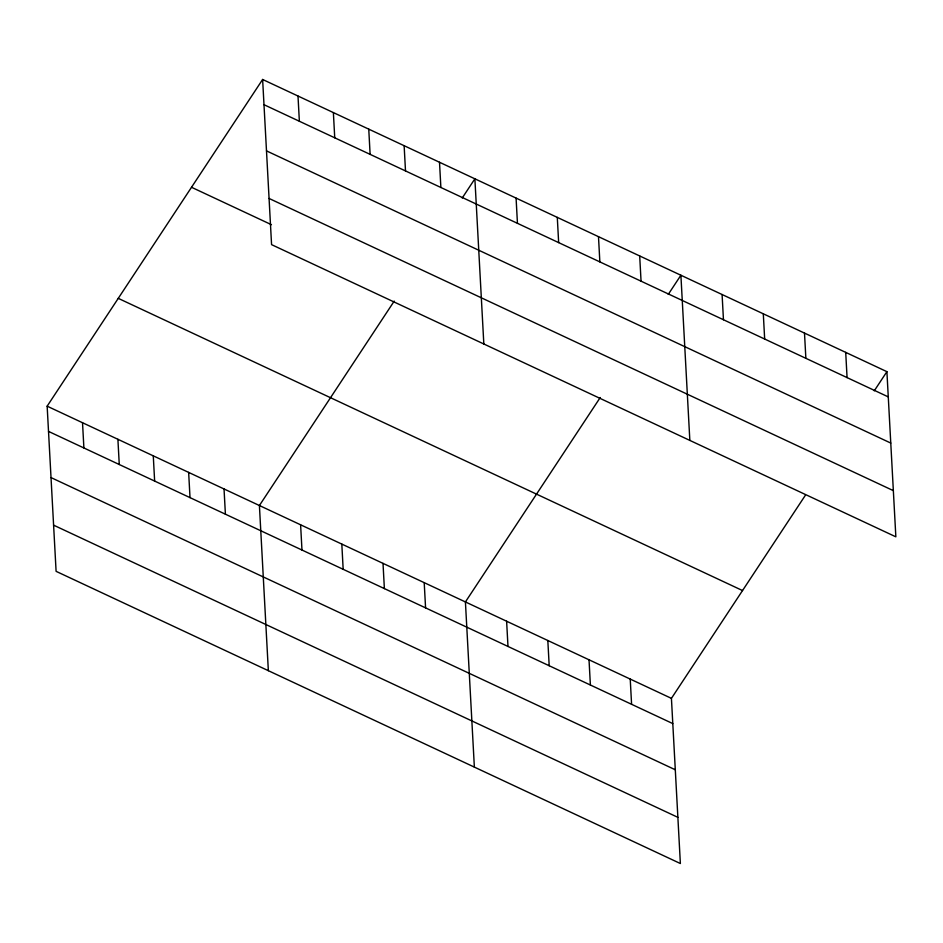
<?xml version="1.0" encoding="UTF-8"?>
<svg xmlns="http://www.w3.org/2000/svg" width="943" height="943" viewBox="0 0 943 943"><rect width="100%" height="100%" fill="white"/><g stroke="black" fill="none" stroke-linecap="round" stroke-linejoin="round"><path stroke-width="1.41" d="M805.44 495.169L671.428 698.362L680.375 863.529L56.097 571.34L47.15 406.174L262.625 79.471L886.903 371.66L895.85 536.826L271.572 244.638L262.625 79.471M394.221 301.112L259.408 505.519L268.354 670.685M462.235 197.983L474.883 178.816L483.83 343.983M600.231 397.533L465.418 601.94L474.364 767.107M668.257 294.405L680.893 275.238L689.84 440.405M874.267 390.826L886.903 371.66M263.993 104.697L888.271 396.885M266.492 150.88L890.77 443.069M269.073 198.454L893.351 490.643M191.523 187.28L271.443 224.693M118.252 298.353L742.53 590.554M47.15 406.174L671.428 698.362M48.517 431.399L672.795 723.587M51.016 477.582L675.294 769.771M53.598 525.157L677.876 817.345M845.706 352.376L847.073 377.601M804.497 333.091L805.864 358.316M763.3 313.807L764.667 339.032M722.09 294.522L723.458 319.748M639.696 255.954L641.051 281.179M630.23 679.078L631.586 704.303M598.487 236.669L599.854 261.895M589.021 659.794L590.389 685.019M557.289 217.385L558.657 242.61M547.824 640.509L549.191 665.734M516.08 198.101L517.448 223.326M506.615 621.225L507.982 646.45M439.509 162.255L440.876 187.48M404.134 145.705L405.502 170.931M424.209 582.656L425.576 607.881M368.76 129.144L370.116 154.369M383.011 563.372L384.379 588.597M333.374 112.582L334.741 137.808M341.814 544.087L343.169 569.313M298 96.033L299.367 121.258M300.605 524.803L301.972 550.028M224.033 488.957L225.401 514.183M188.647 472.396L190.014 497.621M153.273 455.846L154.64 481.071M117.899 439.285L119.266 464.51M82.524 422.723L83.892 447.949"/></g></svg>
